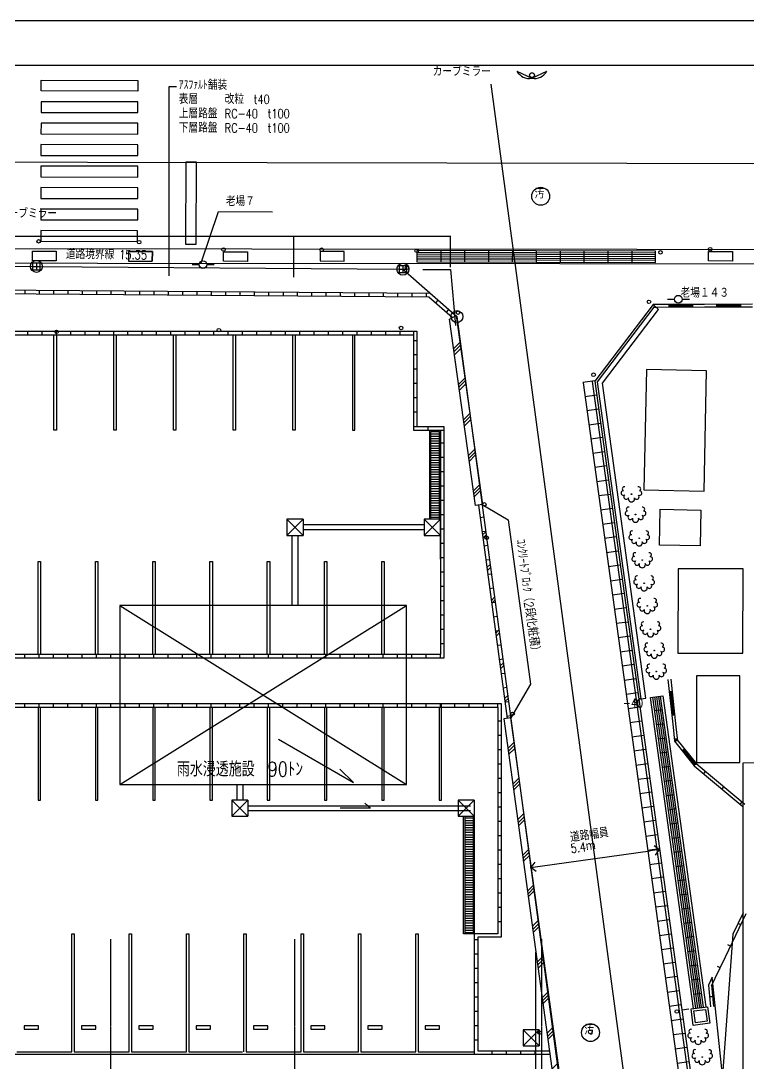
# Model space of a CAD drawing. Header units: millimetres. Extents: x 0 to 126150, y 0 to 89100.
# Drawn here: x 58103 to 88561, y 45425 to 89100 of the extents above; entities that cross this region are included whole.
import ezdxf
from ezdxf.enums import TextEntityAlignment as Align

# ---------------------------------------------------------------- set-up
doc = ezdxf.new("R2010")
doc.units = ezdxf.units.MM
doc.header["$LTSCALE"] = 0.2
doc.linetypes.add('CENTER', pattern=[50.8, 31.75, -6.35, 6.35, -6.35])
doc.layers.get('Defpoints').update_dxf_attribs({"color": 5})
doc.layers.add('A_建築', color=8, linetype='Continuous')
doc.layers.add('A_通芯', color=8, linetype='CENTER', plot=False)
doc.styles.get("Standard").update_dxf_attribs({"font": 'simplex.shx', "width": 0.8, "bigfont": 'extfont2.shx'})

msp = doc.modelspace()

# ---------------------------------------------------------------- linework, layer by layer
at = {"layer": 'A_建築', "lineweight": -3}
for points in [[(78876.98, 86988.48), (79501.72, 86691.5), (80128.09, 86984.99)], [(77785.61, 86440.02), (87681.39, 12611.86), (47398.24, 11269.88)], [(64315.4, 78409.18), (64315.4, 86354.27), (64615.4, 86354.27)], [(15724.61, 83268.3), (98529.17, 83112.04)], [(65652.36, 78953.58), (66376.75, 81106.71), (68644.14, 81100.37)], [(54565.12, 80083.77), (69515.12, 80083.77)], [(69540.12, 78361.87), (69540.12, 80093.77)], [(69565.12, 80083.77), (76076.73, 80083.77)], [(76101.73, 78778.68), (76101.73, 80093.77)], [(3223.7, 79605.27), (100033.22, 79524.81)], [(62609.59, 79434.63), (63609.59, 79431.82), (63608.47, 79031.83)], [(84684.93, 79051.57), (74684.98, 79079.51)], [(84685.16, 79131.57), (74685.2, 79159.5)], [(84685.39, 79211.58), (74685.42, 79239.5)], [(84685.6, 79291.58), (74685.65, 79319.5)], [(84685.83, 79371.58), (74685.87, 79399.5)], [(75686.09, 79476.7), (75684.75, 78996.71)], [(76686.09, 79473.91), (76684.75, 78993.91)], [(77686.08, 79471.12), (77684.74, 78991.12)], [(78686.07, 79468.33), (78684.73, 78988.33)], [(79686.08, 79465.54), (79684.73, 78985.54)], [(80686.07, 79462.74), (80684.72, 78982.74)], [(81686.07, 79459.96), (81684.73, 78979.96)], [(82686.06, 79457.16), (82684.72, 78977.16)], [(83686.06, 79454.37), (83684.72, 78974.37)], [(3223.7, 78986.92), (100032.71, 78924.81)], [(36906.74, 78948.68), (40597.97, 78945.47), (58754.51, 78809.2), (74105.64, 78693.7)], [(58597.79, 78660.35), (58598.92, 78810.35)], [(58604.51, 78809.63), (58904.51, 78808.79)], [(58754.93, 78959.21), (58754.09, 78659.21)], [(65278.98, 78888.25), (65567.58, 78887.43)], [(65892.58, 78886.53), (66202.65, 78885.66)], [(73944.48, 78694.14), (74194.47, 78693.45)], [(73955.65, 78694.11), (74255.64, 78693.27)], [(74106.06, 78843.69), (74105.23, 78543.7)], [(74105.65, 78693.69), (76366.2, 76705.96)], [(74938.93, 78687.44), (76101.77, 78678.69), (76308.47, 76336.58)], [(46896.49, 77748.17), (58745.88, 77659.24)], [(46897.62, 77898.16), (58747.01, 77809.23)], [(58288.67, 77662.65), (58289.79, 77812.64)], [(58746.99, 77809.22), (75252.74, 77685.05)], [(58888.65, 77658.15), (58889.78, 77808.14)], [(59488.63, 77653.66), (59489.76, 77803.65)], [(60088.62, 77649.16), (60089.75, 77799.15)], [(60688.6, 77644.65), (60689.72, 77794.65)], [(61288.58, 77640.16), (61289.71, 77790.16)], [(61888.57, 77635.65), (61889.7, 77785.65)], [(62488.55, 77631.15), (62489.68, 77781.15)], [(63088.54, 77626.65), (63089.66, 77776.65)], [(63688.52, 77622.14), (63689.64, 77772.14)], [(64288.5, 77617.66), (64289.63, 77767.65)], [(64888.48, 77613.16), (64889.61, 77763.15)], [(65488.47, 77608.66), (65489.59, 77758.65)], [(66088.45, 77604.16), (66089.57, 77754.16)], [(66688.43, 77599.66), (66689.56, 77749.65)], [(67288.41, 77595.15), (67289.54, 77745.15)], [(58745.86, 77659.23), (75195.68, 77535.48), (76181, 76669.08)], [(67888.4, 77590.45), (67889.52, 77740.45)], [(68488.38, 77585.96), (68489.51, 77735.94)], [(69089.49, 77731.46), (69088.37, 77581.47)], [(69688.34, 77576.96), (69689.47, 77726.96)], [(70288.33, 77572.46), (70289.46, 77722.46)], [(70888.32, 77567.97), (70889.44, 77717.96)], [(71488.3, 77563.46), (71489.42, 77713.46)], [(72088.28, 77558.96), (72089.4, 77708.96)], [(72688.26, 77554.35), (72689.39, 77704.34)], [(73288.24, 77549.85), (73289.37, 77699.84)], [(73888.23, 77545.36), (73889.35, 77695.35)], [(74488.21, 77540.85), (74489.33, 77690.85)], [(75088.2, 77536.35), (75089.32, 77686.35)], [(75481.03, 77284.56), (75580.08, 77397.21)], [(85187.68, 77436.38), (85476.28, 77435.58)], [(85801.27, 77434.68), (86111.35, 77433.82)], [(75931.61, 76888.37), (76030.66, 77001.01)], [(88736.96, 77228.11), (86736.98, 77220.79), (84737, 77213.47), (84582.33, 77212.94), (82142.25, 74001.83), (87062.8, 38366.75), (88905.49, 25021.78), (89649.51, 19633.6), (90059.98, 19690.28), (90225.17, 18493.89), (89814.72, 18437.21), (89961.81, 17371.8), (92221.53, 15473.98), (98344.39, 15847.44)], [(84081.16, 60691.04), (82246.98, 73974.38), (84661.94, 77152.41)], [(83988.25, 60678.2), (84279.29, 60718.39), (82456.45, 73919.51), (84803.51, 77008.16), (84582.33, 77212.94)], [(88737.44, 77103.12), (86737.43, 77095.81), (84737.45, 77088.49), (84582.78, 77087.93)], [(85236.98, 77215.3), (85237.44, 77090.33)], [(86237.04, 77206.46), (85237.03, 77202.8)], [(85237.09, 77190.3), (86237.09, 77193.96)], [(86237.12, 77181.45), (85237.13, 77177.8)], [(85237.17, 77165.3), (86237.17, 77168.96)], [(86237.19, 77156.45), (85237.21, 77152.83)], [(85237.28, 77140.32), (86237.26, 77143.96)], [(86237.3, 77131.48), (85237.32, 77127.83)], [(85237.36, 77115.33), (86237.34, 77118.98)], [(86237.38, 77106.48), (85237.4, 77102.82)], [(86236.98, 77218.95), (86237.45, 77093.98)], [(87236.99, 77222.62), (87237.45, 77097.64)], [(88237.03, 77213.78), (87237.03, 77210.12)], [(87237.07, 77197.62), (88237.06, 77201.27)], [(88237.11, 77188.78), (87237.11, 77185.12)], [(87237.15, 77172.62), (88237.16, 77176.27)], [(88237.2, 77163.78), (87237.22, 77160.11)], [(87237.25, 77147.61), (88237.24, 77151.27)], [(88237.28, 77138.78), (87237.3, 77135.11)], [(87237.33, 77122.64), (88237.35, 77126.27)], [(88237.39, 77113.77), (87237.4, 77110.14)], [(88236.98, 77226.27), (88237.43, 77101.3)], [(76366.2, 76705.96), (84341.12, 17208.47)], [(46840.13, 72098.58), (46840.13, 76098.49), (74690.15, 76098.49), (74690.15, 72098.49)], [(58390.15, 75948.56), (58390.15, 76098.57)], [(58990.15, 75948.56), (58990.15, 76098.57)], [(59590.16, 75948.57), (59590.16, 76098.57)], [(60190.15, 75948.57), (60190.15, 76098.57)], [(60790.15, 75948.57), (60790.15, 76098.57)], [(61390.15, 75948.58), (61390.15, 76098.58)], [(61990.15, 75948.58), (61990.15, 76098.58)], [(62590.15, 75948.58), (62590.15, 76098.58)], [(63190.15, 75948.58), (63190.15, 76098.58)], [(63790.15, 75948.58), (63790.15, 76098.58)], [(64390.15, 75948.6), (64390.15, 76098.6)], [(64990.15, 75948.6), (64990.15, 76098.6)], [(65590.15, 75948.6), (65590.15, 76098.6)], [(66190.15, 75948.61), (66190.15, 76098.61)], [(66790.15, 75948.61), (66790.15, 76098.61)], [(67390.15, 75948.55), (67390.15, 76098.55)], [(67990.15, 75948.55), (67990.15, 76098.55)], [(68590.15, 75948.56), (68590.15, 76098.57)], [(69190.16, 75948.56), (69190.16, 76098.57)], [(69790.15, 75948.56), (69790.15, 76098.57)], [(70390.15, 75948.57), (70390.15, 76098.57)], [(70990.15, 75948.57), (70990.15, 76098.57)], [(71590.15, 75948.57), (71590.15, 76098.57)], [(72190.15, 75948.58), (72190.15, 76098.58)], [(72790.15, 75948.58), (72790.15, 76098.58)], [(73390.16, 75948.58), (73390.16, 76098.58)], [(73990.15, 75948.58), (73990.15, 76098.58)], [(74540.15, 76098.49), (74540.15, 71948.49), (75823.55, 71948.49)], [(46990.15, 75948.49), (74540.15, 75948.49)], [(59590.16, 75948.49), (59590.16, 71948.49), (59490.15, 71948.49), (59490.15, 75948.49)], [(62090.15, 75948.49), (62090.15, 71948.49), (61990.15, 71948.49), (61990.15, 75948.49)], [(64590.15, 75948.49), (64590.15, 71948.49), (64490.15, 71948.49), (64490.15, 75948.49)], [(67090.15, 75948.49), (67090.15, 71948.49), (66990.15, 71948.49), (66990.15, 75948.49)], [(69590.15, 75948.49), (69590.15, 71948.49), (69490.15, 71948.49), (69490.15, 75948.49)], [(71990.15, 75948.49), (71990.15, 71948.49), (72090.15, 71948.49), (72090.15, 75948.49)], [(74690.13, 75698.49), (74540.13, 75698.49)], [(76224.82, 75357.47), (76490.62, 75623.18)], [(76242.12, 75233.37), (76507.93, 75499.17)], [(76259.52, 75109.27), (76525.22, 75375.07)], [(74690.14, 75098.49), (74540.14, 75098.49)], [(74690.14, 74498.49), (74540.14, 74498.49)], [(74690.14, 73898.49), (74540.14, 73898.49)], [(76433.02, 73868.57), (76698.72, 74134.27)], [(76450.32, 73744.47), (76716.12, 74010.27)], [(76467.72, 73620.37), (76733.42, 73886.17)], [(81643.29, 73959.98), (82138.57, 74028.37)], [(81646.93, 73933.44), (86239.23, 40675.79), (86734.52, 40744.17)], [(86635.46, 40730.5), (82043.19, 73988.16)], [(81725.35, 73365.62), (82220.64, 73434.01)], [(74690.15, 73298.5), (74540.15, 73298.5)], [(74690.15, 72698.49), (74540.15, 72698.49)], [(76641.12, 72379.68), (76906.92, 72645.37)], [(76658.52, 72255.57), (76924.22, 72521.37)], [(81807.42, 72771.27), (82302.74, 72839.65)], [(74540.15, 72098.49), (75823.55, 72098.49), (75823.55, 62398.49), (44473.54, 62398.49)], [(75140.15, 72098.49), (75140.15, 71948.49)], [(76675.82, 72131.47), (76941.63, 72397.27)], [(81889.48, 72176.9), (82384.8, 72245.3)], [(75673.54, 71948.49), (75673.54, 62548.49), (44473.54, 62548.49), (44473.54, 60348.49), (78073.53, 60348.49), (78073.53, 50848.49), (76640.16, 50848.49), (76640.16, 55773.49)], [(75223.53, 71948.49), (75223.53, 68214.78)], [(75273.53, 68214.78), (75273.53, 71898.49), (75623.54, 71898.49), (75623.54, 68164.77)], [(75273.53, 71798.49), (75623.54, 71798.49)], [(75273.53, 71698.49), (75623.54, 71698.49)], [(75673.53, 66548.49), (75673.53, 71948.49)], [(81971.57, 71582.55), (82466.87, 71650.94)], [(75273.53, 71598.49), (75623.54, 71598.49)], [(75273.53, 71498.49), (75623.54, 71498.49)], [(75273.53, 71398.49), (75623.54, 71398.49)], [(75273.53, 71298.49), (75623.54, 71298.49)], [(75273.53, 71198.49), (75623.54, 71198.49)], [(75823.47, 71398.68), (75673.46, 71398.68)], [(75273.53, 71098.5), (75623.54, 71098.5)], [(75273.53, 70998.49), (75623.54, 70998.49)], [(75273.53, 70898.49), (75623.54, 70898.49)], [(75273.53, 70798.49), (75623.54, 70798.49)], [(75823.48, 70798.68), (75673.48, 70798.68)], [(76849.32, 70890.77), (77115.02, 71156.47)], [(76866.62, 70766.67), (77132.43, 71032.47)], [(76884.02, 70642.57), (77149.72, 70908.37)], [(82053.63, 70988.19), (82548.93, 71056.59)], [(75273.53, 70698.49), (75623.54, 70698.49)], [(75273.53, 70598.49), (75623.54, 70598.49)], [(75273.53, 70498.49), (75623.54, 70498.49)], [(75273.53, 70398.49), (75623.54, 70398.49)], [(82135.69, 70393.81), (82630.99, 70462.2)], [(75273.53, 70298.49), (75623.54, 70298.49)], [(75273.53, 70198.5), (75623.54, 70198.5)], [(75273.53, 70098.49), (75623.54, 70098.49)], [(75273.53, 69998.5), (75623.54, 69998.5)], [(75273.53, 69898.49), (75623.54, 69898.49)], [(75823.48, 70198.68), (75673.48, 70198.68)], [(75273.53, 69798.49), (75623.54, 69798.49)], [(75273.53, 69698.49), (75623.54, 69698.49)], [(75273.53, 69598.49), (75623.54, 69598.49)], [(75273.53, 69498.49), (75623.54, 69498.49)], [(75823.48, 69598.68), (75673.48, 69598.68)], [(77057.43, 69401.87), (77323.22, 69667.67)], [(77074.82, 69277.77), (77340.52, 69543.58)], [(82217.76, 69799.46), (82713.06, 69867.85)], [(75273.53, 69398.49), (75623.54, 69398.49)], [(75273.53, 69298.49), (75623.54, 69298.49)], [(75273.53, 69198.49), (75623.54, 69198.49)], [(75273.53, 69098.5), (75623.54, 69098.5)], [(77092.12, 69153.77), (77357.93, 69419.47)], [(82299.83, 69205.09), (82795.15, 69273.5)], [(75273.53, 68998.49), (75623.54, 68998.49)], [(75273.53, 68898.49), (75623.54, 68898.49)], [(75273.53, 68798.49), (75623.54, 68798.49)], [(75273.53, 68698.49), (75623.54, 68698.49)], [(75273.53, 68598.49), (75623.54, 68598.49)], [(75823.49, 68998.68), (75673.49, 68998.68)], [(77273.63, 68806.91), (78471.59, 59869.43)], [(77422.19, 68827.68), (78515.76, 68196.32), (79439.61, 61303.8), (78623.53, 59890.3), (78326.31, 59849.48), (82643.41, 28410.38), (82941.51, 28444.93), (78623.53, 59890.3)], [(82381.92, 68610.74), (82877.21, 68679.13)], [(69244.88, 67539.78), (69919.88, 68214.78), (69919.88, 67539.78)], [(69919.88, 68214.78), (69244.88, 68214.78)], [(74998.55, 67539.78), (75673.54, 68214.78), (74998.55, 68214.78)], [(75273.53, 68498.49), (75623.54, 68498.49)], [(75273.53, 68398.49), (75623.54, 68398.49)], [(75273.53, 68298.49), (75623.54, 68298.49)], [(75823.49, 68398.68), (75673.49, 68398.68)], [(77493.11, 68298.54), (77344.44, 68278.62)], [(74998.55, 67977.28), (69919.88, 67977.28)], [(74998.55, 67777.28), (69919.88, 67777.28)], [(75823.49, 67798.68), (75673.49, 67798.68)], [(77572.83, 67703.87), (77424.16, 67683.94)], [(82463.98, 68016.38), (82959.28, 68084.78)], [(69457.38, 67539.78), (69457.38, 64604.33)], [(69707.39, 67539.78), (69707.39, 64604.33)], [(77440.83, 67559.87), (77574.22, 67693.28)], [(77457.52, 67435.18), (77590.92, 67568.57)], [(82546.05, 67422.03), (83041.34, 67490.42)], [(75823.5, 67198.68), (75673.5, 67198.68)], [(77652.54, 67109.19), (77503.87, 67089.26)], [(82628.12, 66827.64), (83123.41, 66896.04)], [(58823.55, 62548.49), (58823.55, 66448.49), (58923.55, 66448.49), (58923.55, 62548.49)], [(61223.55, 62548.49), (61223.55, 66448.49), (61323.54, 66448.49), (61323.54, 62548.49)], [(63623.54, 62548.49), (63623.54, 66448.49), (63723.54, 66448.49), (63723.54, 62548.49)], [(66023.54, 62548.49), (66023.54, 66448.49), (66123.55, 66448.49), (66123.55, 62548.49)], [(68423.55, 62548.49), (68423.55, 66448.49), (68523.55, 66448.49), (68523.55, 62548.49)], [(70823.55, 62548.49), (70823.55, 66448.49), (70923.54, 66448.49), (70923.54, 62548.49)], [(73223.54, 62548.49), (73223.54, 66448.49), (73323.54, 66448.49), (73323.54, 62548.49)], [(75823.5, 66598.68), (75673.5, 66598.68)], [(77732.26, 66514.51), (77583.58, 66494.58)], [(75823.5, 65998.68), (75673.5, 65998.68)], [(77624.63, 66188.07), (77758.12, 66321.57)], [(77641.33, 66063.37), (77774.82, 66196.87)], [(82710.18, 66233.29), (83205.5, 66301.68)], [(77811.98, 65919.83), (77663.31, 65899.9)], [(82792.28, 65638.93), (83287.56, 65707.32)], [(75823.52, 65398.68), (75673.51, 65398.68)], [(77891.69, 65325.14), (77743.02, 65305.22)], [(82874.34, 65044.58), (83369.63, 65112.96)], [(75823.52, 64798.68), (75673.51, 64798.68)], [(77808.53, 64816.27), (77942.03, 64949.78)], [(77971.4, 64730.46), (77822.74, 64710.54)], [(77825.22, 64691.57), (77958.72, 64825.07)], [(62255.3, 57104.33), (74255.3, 64604.33)], [(62255.3, 64604.33), (74255.3, 57104.33)], [(82956.41, 64450.22), (83451.7, 64518.61)], [(75823.52, 64198.68), (75673.51, 64198.68)], [(78051.08, 64135.78), (77902.41, 64115.85)], [(83038.47, 63855.87), (83533.76, 63924.26)], [(75823.53, 63598.68), (75673.53, 63598.68)], [(78130.8, 63541.1), (77982.13, 63521.17)], [(77992.43, 63444.57), (78125.83, 63577.97)], [(78009.12, 63319.87), (78142.52, 63453.27)], [(83120.54, 63261.48), (83615.86, 63329.88)], [(75823.53, 62998.68), (75673.53, 62998.68)], [(78210.51, 62946.41), (78061.84, 62926.49)], [(58273.53, 62398.57), (58273.53, 62548.57)], [(58873.53, 62398.58), (58873.53, 62548.58)], [(59473.53, 62398.58), (59473.53, 62548.58)], [(60073.53, 62398.58), (60073.53, 62548.58)], [(60673.53, 62398.58), (60673.53, 62548.58)], [(61273.54, 62398.58), (61273.54, 62548.58)], [(61873.53, 62398.59), (61873.53, 62548.6)], [(62473.53, 62398.59), (62473.53, 62548.6)], [(63073.53, 62398.59), (63073.53, 62548.6)], [(63673.53, 62398.61), (63673.53, 62548.61)], [(64273.53, 62398.61), (64273.53, 62548.61)], [(64873.53, 62398.61), (64873.53, 62548.61)], [(65473.53, 62398.62), (65473.53, 62548.62)], [(66073.53, 62398.62), (66073.53, 62548.62)], [(66673.53, 62398.62), (66673.53, 62548.62)], [(67273.53, 62398.63), (67273.53, 62548.63)], [(67873.53, 62398.63), (67873.53, 62548.63)], [(68473.53, 62398.63), (68473.53, 62548.63)], [(69073.53, 62398.64), (69073.53, 62548.64)], [(69673.53, 62398.64), (69673.53, 62548.64)], [(70273.53, 62398.64), (70273.53, 62548.64)], [(70873.54, 62398.66), (70873.54, 62548.66)], [(71473.53, 62398.66), (71473.53, 62548.66)], [(72073.53, 62398.66), (72073.53, 62548.66)], [(72673.53, 62398.67), (72673.53, 62548.67)], [(73273.53, 62398.67), (73273.53, 62548.67)], [(73873.53, 62398.67), (73873.53, 62548.67)], [(74473.53, 62398.68), (74473.53, 62548.68)], [(75073.54, 62398.68), (75073.54, 62548.68)], [(75673.53, 62398.68), (75673.53, 62548.68)], [(83202.63, 62667.12), (83697.93, 62735.52)], [(78290.22, 62351.73), (78141.55, 62331.8)], [(78176.22, 62072.77), (78309.72, 62206.27)], [(78192.92, 61948.07), (78326.42, 62081.57)], [(83284.69, 62072.77), (83779.99, 62141.16)], [(78369.94, 61757.06), (78221.27, 61737.13)], [(78449.65, 61162.37), (78300.98, 61142.44)], [(83366.76, 61478.41), (83862.06, 61546.81)], [(85193.39, 61496.04), (85414.21, 59508.26), (85480.64, 58910.35), (86306.68, 57882.81), (87072.79, 57240.07), (87838.87, 56597.36), (88341.47, 56175.67)], [(85317.63, 61509.84), (85538.46, 59522.07), (85604.89, 58924.15)], [(78360.12, 60700.97), (78493.62, 60834.47)], [(78376.82, 60576.27), (78510.33, 60709.77)], [(83448.83, 60884.05), (83944.12, 60952.44)], [(86277.28, 47710.96), (84477.42, 60745.76), (84992.52, 60816.87), (86792.4, 47782.09)], [(86376.33, 47724.63), (84576.48, 60759.43)], [(86455.6, 47735.58), (84655.71, 60770.36)], [(86534.82, 47746.54), (84734.96, 60781.31)], [(86614.08, 47757.46), (84814.23, 60792.26)], [(86693.34, 47768.42), (84893.45, 60803.2)], [(85248.6, 60999.08), (85372.84, 61012.88)], [(85261.01, 61000.47), (85371.43, 60006.58)], [(85383.86, 60007.95), (85273.44, 61001.84)], [(85285.87, 61003.23), (85396.29, 60009.34)], [(85408.69, 60010.73), (85298.29, 61004.62)], [(85310.72, 61005.98), (85421.12, 60012.09)], [(85433.54, 60013.49), (85323.12, 61007.37)], [(85335.56, 61008.74), (85445.98, 60014.85)], [(85458.41, 60016.24), (85347.99, 61010.13)], [(85360.41, 61011.51), (85470.81, 60017.63)], [(44473.54, 60498.49), (78223.53, 60498.49), (78223.53, 50698.49), (77240.16, 50698.49), (77240.16, 45944.82), (80235.65, 45944.82)], [(58273.53, 60348.57), (58273.53, 60498.57)], [(58823.55, 60348.49), (58823.55, 56448.49), (58923.55, 56448.49), (58923.55, 60348.49)], [(58873.53, 60348.58), (58873.53, 60498.58)], [(59473.53, 60348.58), (59473.53, 60498.58)], [(60073.53, 60348.58), (60073.53, 60498.58)], [(60673.53, 60348.58), (60673.53, 60498.58)], [(61223.55, 60348.49), (61223.55, 56448.49), (61323.54, 56448.49), (61323.54, 60348.49)], [(61273.54, 60348.58), (61273.54, 60498.58)], [(61873.53, 60348.6), (61873.53, 60498.59)], [(62473.53, 60348.6), (62473.53, 60498.59)], [(63073.53, 60348.6), (63073.53, 60498.59)], [(63623.54, 60348.49), (63623.54, 56448.49), (63723.54, 56448.49), (63723.54, 60348.49)], [(63673.53, 60348.61), (63673.53, 60498.61)], [(64273.53, 60348.61), (64273.53, 60498.61)], [(64873.53, 60348.61), (64873.53, 60498.61)], [(65473.53, 60348.62), (65473.53, 60498.62)], [(66023.54, 60348.49), (66023.54, 56448.49), (66123.55, 56448.49), (66123.55, 60348.49)], [(66073.53, 60348.62), (66073.53, 60498.62)], [(66673.53, 60348.62), (66673.53, 60498.62)], [(67273.53, 60348.63), (67273.53, 60498.63)], [(67873.53, 60348.63), (67873.53, 60498.63)], [(68423.55, 60348.49), (68423.55, 56448.49), (68523.55, 56448.49), (68523.55, 60348.49)], [(68473.53, 60348.63), (68473.53, 60498.63)], [(69073.53, 60348.65), (69073.53, 60498.64)], [(69673.53, 60348.65), (69673.53, 60498.64)], [(70273.53, 60348.65), (70273.53, 60498.64)], [(70823.55, 60348.49), (70823.55, 56448.49), (70923.54, 56448.49), (70923.54, 60348.49)], [(70873.54, 60348.66), (70873.54, 60498.65)], [(71473.53, 60348.66), (71473.53, 60498.65)], [(72073.53, 60348.66), (72073.53, 60498.65)], [(72673.53, 60348.67), (72673.53, 60498.67)], [(73223.54, 60348.49), (73223.54, 56448.49), (73323.54, 56448.49), (73323.54, 60348.49)], [(73273.53, 60348.67), (73273.53, 60498.67)], [(73873.53, 60348.67), (73873.53, 60498.67)], [(74473.53, 60348.68), (74473.53, 60498.68)], [(75073.54, 60348.68), (75073.54, 60498.68)], [(75623.55, 60348.49), (75623.55, 56448.49), (75723.55, 56448.49), (75723.55, 60498.49)], [(75673.53, 60348.68), (75673.53, 60498.68)], [(76273.53, 60348.68), (76273.53, 60498.68)], [(76873.53, 60348.68), (76873.53, 60498.68)], [(77473.53, 60348.68), (77473.53, 60498.68)], [(78073.53, 60348.68), (78073.53, 60498.68)], [(78529.38, 60567.69), (78380.7, 60547.76)], [(83530.88, 60289.7), (84026.21, 60358.09)], [(78609.05, 59973), (78460.38, 59953.07)], [(84652.86, 60206.22), (84969.86, 60249.98)], [(85359, 60005.19), (85483.24, 60019)], [(78223.53, 59748.49), (78073.53, 59748.49)], [(83612.95, 59695.32), (84108.27, 59763.71)], [(84734.92, 59611.86), (85051.92, 59655.62)], [(68893.53, 58996.18), (72034.55, 57182.72), (71467.18, 57750.09)], [(78223.53, 59148.49), (78073.53, 59148.49)], [(83695.04, 59100.96), (84190.33, 59169.35)], [(84816.99, 59017.48), (85133.98, 59061.26)], [(85469.43, 59011.31), (85593.67, 59025.11)], [(85481.86, 59012.69), (85493.08, 58911.72)], [(85505.51, 58913.1), (85494.29, 59014.09)], [(85506.69, 59015.45), (85517.9, 58914.5)], [(85530.34, 58915.86), (85519.12, 59016.85)], [(85531.55, 59018.2), (85542.77, 58917.25)], [(85555.19, 58918.61), (85543.97, 59019.6)], [(85556.41, 59020.99), (85567.6, 58920.01)], [(85580.02, 58921.4), (85568.81, 59022.36)], [(85578.06, 58988.65), (86404.1, 57961.12)], [(85581.23, 59023.74), (85592.45, 58922.77)], [(78223.54, 58548.49), (78073.54, 58548.49)], [(78497.02, 58605.97), (78763.33, 58872.27)], [(78514.12, 58481.67), (78780.42, 58747.97)], [(78531.22, 58357.37), (78797.42, 58623.57)], [(83777.11, 58506.6), (84272.4, 58575)], [(85793.91, 58520.65), (85891.36, 58598.97)], [(85803.65, 58528.5), (86316.43, 57890.64)], [(86326.17, 57898.48), (85813.4, 58536.32)], [(85823.15, 58544.14), (86335.91, 57906.31)], [(86345.64, 57914.13), (85832.89, 58551.99)], [(85842.64, 58559.82), (86355.38, 57921.98)], [(86365.13, 57929.8), (85852.36, 58567.64)], [(85862.12, 58575.48), (86374.89, 57937.62)], [(86384.63, 57945.47), (85871.86, 58583.31)], [(85881.61, 58591.13), (86394.35, 57953.29)], [(84899.08, 58423.12), (85216.05, 58466.91)], [(78223.54, 57948.49), (78073.54, 57948.49)], [(83859.17, 57912.25), (84354.47, 57980.64)], [(84981.15, 57828.77), (85298.15, 57872.53)], [(86387.02, 57978.56), (87153.11, 57335.85), (87919.21, 56693.11), (88421.82, 56271.45)], [(86770.08, 57657.22), (86689.74, 57561.44)], [(100041.55, 58005.95), (88336.81, 57999.62), (88345.46, 41948.31), (100041.55, 41954.57)], [(78223.56, 57348.49), (78073.55, 57348.49)], [(78701.93, 57113.87), (78968.22, 57380.07)], [(78719.02, 56989.47), (78985.33, 57255.77)], [(83941.24, 57317.89), (84436.56, 57386.28)], [(85063.21, 57234.41), (85380.21, 57278.17)], [(67148.55, 57104.33), (67148.55, 56448.49)], [(67398.55, 57104.33), (67398.55, 56448.49)], [(78736.12, 56865.17), (79002.32, 57131.47)], [(84023.31, 56723.53), (84518.62, 56791.93)], [(87536.17, 57014.48), (87455.81, 56918.72)], [(66936.04, 55773.49), (67611.05, 56448.49), (67611.05, 55773.49)], [(67611.05, 56448.49), (66936.04, 56448.49)], [(76415.16, 55773.49), (77090.16, 56448.49), (76415.16, 56448.49)], [(77090.16, 56448.49), (77090.16, 45794.82)], [(78223.56, 56748.49), (78073.55, 56748.49)], [(85145.28, 56640.05), (85462.28, 56683.82)], [(88302.27, 56371.73), (88221.92, 56275.98)], [(67611.05, 56210.99), (76936.05, 56210.99)], [(67611.05, 56010.99), (76936.05, 56010.99)], [(72503.44, 56320.21), (72750.41, 56110.99), (71477.41, 56110.99)], [(78223.56, 56148.49), (78073.55, 56148.49)], [(84105.4, 56129.15), (84600.69, 56197.54)], [(85227.34, 56045.7), (85544.34, 56089.46)], [(76690.16, 55773.49), (76690.16, 50848.49)], [(76690.16, 55698.49), (77040.16, 55698.49)], [(76690.16, 55598.49), (77040.16, 55598.49)], [(76690.16, 55498.49), (77040.16, 55498.49)], [(77040.16, 55773.49), (77040.16, 50848.49)], [(78223.56, 55548.49), (78073.55, 55548.49)], [(78906.82, 55621.67), (79173.13, 55887.97)], [(78923.93, 55497.37), (79190.22, 55763.57)], [(78941.02, 55372.97), (79207.23, 55639.27)], [(84187.46, 55534.79), (84682.75, 55603.19)], [(85309.43, 55451.34), (85626.41, 55495.1)], [(76690.16, 55398.49), (77040.16, 55398.49)], [(76690.16, 55298.49), (77040.16, 55298.49)], [(76690.16, 55198.49), (77040.16, 55198.49)], [(76690.16, 55098.49), (77040.16, 55098.49)], [(76690.16, 54998.49), (77040.16, 54998.49)], [(76690.16, 54898.49), (77040.16, 54898.49)], [(76690.16, 54798.49), (77040.16, 54798.49)], [(76690.16, 54698.49), (77040.16, 54698.49)], [(76690.16, 54598.49), (77040.16, 54598.49)], [(78223.56, 54948.49), (78073.55, 54948.49)], [(84269.53, 54940.44), (84764.82, 55008.83)], [(85391.5, 54856.96), (85708.48, 54900.75)], [(76690.16, 54498.49), (77040.16, 54498.49)], [(76690.16, 54398.49), (77040.16, 54398.49)], [(76690.16, 54298.49), (77040.16, 54298.49)], [(76690.16, 54198.49), (77040.16, 54198.49)], [(78223.56, 54348.49), (78073.55, 54348.49)], [(79111.72, 54129.57), (79378.02, 54395.77)], [(79128.82, 54005.17), (79395.12, 54271.47)], [(79855.97, 53681.86), (84456.98, 54317.86)], [(84351.6, 54346.09), (84846.92, 54414.48)], [(84682.22, 54146.39), (84852.97, 54371.86), (84456.73, 54317.15)], [(84627.5, 54542.62), (84852.97, 54371.86), (84847.97, 54407.86)], [(85473.56, 54262.6), (85790.56, 54306.36)], [(76690.16, 54098.49), (77040.16, 54098.49)], [(76690.16, 53998.49), (77040.16, 53998.49)], [(76690.16, 53898.49), (77040.16, 53898.49)], [(76690.16, 53798.49), (77040.16, 53798.49)], [(78223.56, 53748.49), (78073.55, 53748.49)], [(79145.92, 53880.87), (79412.12, 54147.07)], [(79630.73, 53853.34), (79459.97, 53627.86), (79856.21, 53682.57)], [(84433.66, 53751.73), (84928.98, 53820.12)], [(76690.16, 53698.49), (77040.16, 53698.49)], [(76690.16, 53598.49), (77040.16, 53598.49)], [(76690.16, 53498.49), (77040.16, 53498.49)], [(76690.16, 53398.49), (77040.16, 53398.49)], [(76690.16, 53298.49), (77040.16, 53298.49)], [(79685.45, 53457.1), (79459.97, 53627.86), (79454.97, 53662.86)], [(85555.63, 53668.24), (85872.63, 53712.01)], [(76690.16, 53198.49), (77040.16, 53198.49)], [(76690.16, 53098.49), (77040.16, 53098.49)], [(76690.16, 52998.49), (77040.16, 52998.49)], [(76690.16, 52898.49), (77040.16, 52898.49)], [(78223.56, 53148.49), (78073.55, 53148.49)], [(79316.63, 52637.37), (79582.93, 52903.67)], [(84515.75, 53157.37), (85011.05, 53225.76)], [(85637.7, 53073.89), (85954.7, 53117.65)], [(76690.16, 52798.49), (77040.16, 52798.49)], [(76690.16, 52698.49), (77040.16, 52698.49)], [(76690.16, 52598.49), (77040.16, 52598.49)], [(76690.16, 52498.49), (77040.16, 52498.49)], [(78223.56, 52548.49), (78073.55, 52548.49)], [(79333.73, 52513.07), (79600.02, 52779.27)], [(79350.82, 52388.67), (79617.03, 52654.97)], [(84597.82, 52563.02), (85093.11, 52631.41)], [(85719.79, 52479.53), (86036.76, 52523.3)], [(76690.16, 52398.49), (77040.16, 52398.49)], [(76690.16, 52298.49), (77040.16, 52298.49)], [(76690.16, 52198.49), (77040.16, 52198.49)], [(76690.16, 52098.49), (77040.16, 52098.49)], [(76690.16, 51998.49), (77040.16, 51998.49)], [(84679.88, 51968.63), (85175.18, 52037.02)], [(76690.16, 51898.49), (77040.16, 51898.49)], [(76690.16, 51798.49), (77040.16, 51798.49)], [(76690.16, 51698.49), (77040.16, 51698.49)], [(76690.16, 51598.49), (77040.16, 51598.49)], [(78223.56, 51948.49), (78073.55, 51948.49)], [(85801.86, 51885.17), (86118.83, 51928.94)], [(88353.8, 51729.33), (87922.35, 50827.2), (87490.91, 44925.05), (87059.47, 49022.9), (86904.91, 48699.75), (86989.65, 47782.89)], [(88466.58, 51675.41), (88035.13, 50773.26), (87603.69, 49871.11), (87172.24, 48968.99), (87017.69, 48645.84)], [(76690.16, 51498.49), (77040.16, 51498.49)], [(76690.16, 51398.49), (77040.16, 51398.49)], [(76690.16, 51298.49), (77040.16, 51298.49)], [(76690.16, 51198.49), (77040.16, 51198.49)], [(78223.56, 51348.49), (78073.55, 51348.49)], [(79521.52, 51145.27), (79787.82, 51411.47)], [(79538.63, 51020.87), (79804.92, 51287.17)], [(79555.72, 50896.57), (79821.92, 51162.77)], [(84761.95, 51374.28), (85257.25, 51442.67)], [(85883.93, 51290.79), (86200.92, 51334.58)], [(88250.84, 51224.34), (88138.06, 51278.25)], [(57940.16, 45894.82), (60240.16, 45894.82), (60240.16, 50848.49), (60340.16, 50848.49), (60340.16, 45894.82), (62640.16, 45894.82), (62640.16, 50848.49), (62740.16, 50848.49), (62740.16, 45894.82), (65040.16, 45894.82), (65040.16, 50848.49), (65140.16, 50848.49), (65140.16, 45894.82), (67390.16, 45894.82)], [(67440.16, 45894.82), (67440.16, 50848.49), (67540.16, 50848.49), (67540.16, 45894.82), (69840.16, 45894.82), (69840.16, 50848.49), (69940.16, 50848.49), (69940.16, 45894.82), (72240.16, 45894.82), (72240.16, 50848.49), (72340.16, 50848.49), (72340.16, 45894.82), (74640.16, 45894.82), (74640.16, 50848.49), (74740.16, 50848.49), (74740.16, 45894.82), (77090.16, 45894.82)], [(76690.16, 51098.49), (77040.16, 51098.49)], [(76690.16, 50998.49), (77040.16, 50998.49)], [(76690.16, 50898.49), (77040.16, 50898.49)], [(84844.02, 50779.92), (85339.33, 50848.31)], [(85965.99, 50696.43), (86282.98, 50740.2)], [(77240.12, 50594.82), (77090.12, 50594.82)], [(84926.11, 50185.57), (85421.4, 50253.95)], [(87819.4, 50322.19), (87706.62, 50376.13)], [(77240.12, 49994.81), (77090.12, 49994.81)], [(79726.43, 49653.07), (79992.72, 49919.37)], [(79743.52, 49528.67), (80009.83, 49794.97)], [(86048.05, 50102.08), (86365.05, 50145.85)], [(77240.12, 49394.82), (77090.12, 49394.82)], [(79760.63, 49404.37), (80026.82, 49670.67)], [(85008.17, 49591.21), (85503.47, 49659.6)], [(86130.11, 49507.72), (86447.12, 49551.49)], [(87387.95, 49420.06), (87275.17, 49473.98)], [(85090.23, 48996.85), (85585.52, 49065.25)], [(86212.2, 48913.36), (86529.17, 48957.13)], [(77240.14, 48794.82), (77090.13, 48794.82)], [(87029.39, 48711.26), (87114.14, 47794.39)], [(77240.14, 48194.82), (77090.13, 48194.82)], [(79931.32, 48160.87), (80197.62, 48427.17)], [(79948.43, 48036.57), (80214.72, 48302.87)], [(79965.52, 47912.17), (80231.73, 48178.47)], [(85172.3, 48402.47), (85667.59, 48470.86)], [(86294.27, 48319.01), (86611.27, 48362.78)], [(87075.41, 48213.38), (86950.92, 48201.88), (87075.4, 48213.38)], [(85254.36, 47808.11), (85749.68, 47876.51)], [(86079.15, 47683.61), (85801.99, 47645.34)], [(77240.14, 47594.82), (77090.13, 47594.82)], [(85336.45, 47213.76), (85831.75, 47282.15)], [(77240.15, 46994.82), (77090.15, 46994.82)], [(79138.83, 46152.86), (79813.84, 46827.86), (79813.84, 46152.86)], [(79813.84, 46827.86), (79138.83, 46827.86)], [(80136.22, 46668.77), (80402.52, 46934.97)], [(80153.32, 46544.37), (80419.62, 46810.67)], [(77240.15, 46394.82), (77090.15, 46394.82)], [(80170.43, 46420.07), (80436.62, 46686.27)], [(85418.52, 46619.4), (85913.81, 46687.79)], [(77840.16, 45794.82), (77840.16, 45944.82)], [(78440.16, 45794.82), (78440.16, 45944.82)], [(79040.15, 45794.82), (79040.15, 45944.82)], [(79640.16, 45794.82), (79640.16, 45944.82)], [(85500.59, 46025.04), (85995.88, 46093.44)], [(80256.25, 45794.82), (43490.16, 45794.82)], [(80341.13, 45176.57), (80607.42, 45442.87)], [(85582.65, 45430.69), (86077.94, 45499.07)]]:
    msp.add_lwpolyline(points, dxfattribs=at)
for points in [[(78876.98, 86988.46, 0.30725523), (79501.71, 86691.51)], [(79501.72, 86691.52, 0.30725523), (80128.1, 86984.98)], [(83401.78, 69570.56, 0.9999992), (83343.84, 69412.74)], [(84005.09, 69410.89, 1), (83948.03, 69569.04)], [(83343.82, 69412.75, 1.38742596), (83396.9, 69232.44)], [(83396.89, 69232.42, 1.38742713), (83547.54, 69120.03)], [(83547.59, 69120.06, 1.38742694), (83799.7, 69119.35)], [(83799.68, 69119.32, 1.38742733), (83950.96, 69230.87)], [(83950.96, 69230.89, 1.38742733), (84005.05, 69410.89)], [(83572.68, 68718.65, 0.9999992), (83514.74, 68560.83)], [(84175.99, 68558.98, 1), (84118.93, 68717.13)], [(83514.72, 68560.84, 1.38742596), (83567.81, 68380.53)], [(83567.79, 68380.51, 1.38742713), (83718.44, 68268.12)], [(83718.49, 68268.15, 1.38742694), (83970.6, 68267.44)], [(83970.59, 68267.41, 1.38742733), (84121.87, 68378.97)], [(84121.85, 68378.99, 1.38742733), (84175.94, 68558.99)], [(83727.82, 67721.67, 0.9999992), (83669.88, 67563.85)], [(84331.13, 67562, 1), (84274.07, 67720.15)], [(83669.86, 67563.85, 1.38742596), (83722.94, 67383.54)], [(83722.93, 67383.53, 1.38742713), (83873.58, 67271.13)], [(83873.63, 67271.17, 1.38742694), (84125.74, 67270.46)], [(84125.72, 67270.42, 1.38742733), (84277, 67381.97)], [(84276.99, 67381.99, 1.38742733), (84331.08, 67562)], [(83795.42, 66652.11, 1.38742596), (83848.5, 66471.81)], [(83853.38, 66809.94, 0.9999992), (83795.44, 66652.11)], [(83848.48, 66471.8, 1.38742713), (83999.13, 66359.4)], [(84251.28, 66358.7, 1.38742733), (84402.56, 66470.25)], [(84456.68, 66650.27, 1), (84399.62, 66808.42)], [(84402.55, 66470.26, 1.38742733), (84456.64, 66650.27)], [(83999.19, 66359.43, 1.38742694), (84251.3, 66358.73)], [(83875.57, 65680.54, 1.38742596), (83928.66, 65500.23)], [(83933.54, 65838.36, 0.9999992), (83875.6, 65680.54)], [(84536.84, 65678.69, 1), (84479.78, 65836.84)], [(84482.71, 65498.69, 1.38742733), (84536.8, 65678.69)], [(83928.65, 65500.22, 1.38742713), (84079.3, 65387.83)], [(84079.35, 65387.86, 1.38742694), (84331.46, 65387.15)], [(84331.44, 65387.12, 1.38742733), (84482.72, 65498.67)], [(84005.96, 64733.72, 1.38742596), (84059.05, 64553.41)], [(84063.92, 64891.54, 0.9999992), (84005.97, 64733.72)], [(84667.22, 64731.87, 1), (84610.16, 64890.02)], [(84613.09, 64551.87, 1.38742733), (84667.18, 64731.87)], [(84059.03, 64553.4, 1.38742713), (84209.69, 64441.01)], [(84209.73, 64441.04, 1.38742694), (84461.84, 64440.33)], [(84461.83, 64440.3, 1.38742733), (84613.11, 64551.86)], [(84199.13, 63909.69, 0.9999992), (84141.19, 63751.87)], [(84802.44, 63750.02, 1), (84745.38, 63908.17)], [(84141.16, 63751.87, 1.38742596), (84194.25, 63571.56)], [(84194.24, 63571.55, 1.38742713), (84344.89, 63459.15)], [(84344.94, 63459.18, 1.38742694), (84597.05, 63458.48)], [(84597.03, 63458.44, 1.38742733), (84748.31, 63569.99)], [(84748.29, 63570.02, 1.38742733), (84802.38, 63750.02)], [(84357.32, 63020.29, 0.9999992), (84299.38, 62862.47)], [(84960.63, 62860.62, 1), (84903.57, 63018.77)], [(84299.36, 62862.48, 1.38742596), (84352.44, 62682.17)], [(84352.43, 62682.14, 1.38742713), (84503.08, 62569.75)], [(84503.13, 62569.79, 1.38742694), (84755.24, 62569.08)], [(84755.23, 62569.05, 1.38742733), (84906.5, 62680.6)], [(84906.49, 62680.62, 1.38742733), (84960.58, 62860.63)], [(84442.96, 62138.8, 0.9999992), (84385.02, 61980.98)], [(85046.27, 61979.13, 1), (84989.21, 62137.27)], [(84385, 61980.98, 1.38742596), (84438.09, 61800.68)], [(84438.07, 61800.66, 1.38742713), (84588.72, 61688.27)], [(84588.77, 61688.29, 1.38742694), (84840.88, 61687.59)], [(84840.87, 61687.56, 1.38742733), (84992.15, 61799.11)], [(84992.12, 61799.13, 1.38742733), (85046.21, 61979.13)], [(86195.86, 46837.82, 0.9999992), (86137.92, 46680)], [(86799.17, 46678.15, 1), (86742.11, 46836.3)], [(86137.9, 46680, 1.38742596), (86190.99, 46499.69)], [(86190.97, 46499.68, 1.38742733), (86341.62, 46387.28)], [(86341.67, 46387.31, 1.38742694), (86593.78, 46386.61)], [(86593.77, 46386.58, 1.38742733), (86745.05, 46498.13)], [(86745.03, 46498.15, 1.38742733), (86799.12, 46678.16)], [(86366.76, 45985.94, 0.9999992), (86308.81, 45828.12)], [(86970.06, 45826.27, 1), (86913, 45984.42)], [(86308.8, 45828.12, 1.38742596), (86361.89, 45647.82)], [(86361.86, 45647.79, 1.38742733), (86512.52, 45535.4)], [(86512.57, 45535.44, 1.38742694), (86764.68, 45534.73)], [(86764.67, 45534.7, 1.38742733), (86915.95, 45646.25)], [(86915.93, 45646.27, 1.38742733), (86970.02, 45826.28)]]:
    msp.add_lwpolyline(points, format="xyb", dxfattribs=at)
for points in [[(63004.72, 86606.07), (63003.99, 86156.1), (58949.54, 86162.62), (58950.25, 86612.62)], [(58948.08, 85262.62), (63002.55, 85256.1), (63003.26, 85706.1), (58948.82, 85712.62)], [(58946.64, 84362.62), (63001.09, 84356.1), (63001.82, 84806.1), (58947.37, 84812.63)], [(58945.21, 83462.62), (62999.65, 83456.09), (63000.38, 83906.11), (58945.91, 83912.62)], [(58943.74, 82562.62), (62998.22, 82556.1), (62998.92, 83006.1), (58944.48, 83012.62)], [(65457.5, 83174.73), (65007.5, 83175.47), (65001.99, 79744.54), (65451.99, 79743.83)], [(58942.3, 81662.62), (62996.75, 81656.1), (62997.48, 82106.1), (58943.01, 82112.62)], [(62995.31, 80756.1), (62996.02, 81206.1), (58941.57, 81212.62), (58940.84, 80762.62)], [(62993.85, 79856.1), (62994.58, 80306.1), (58940.13, 80312.62), (58939.4, 79862.62)], [(59585.84, 79043.07), (58585.84, 79045.85), (58586.96, 79445.86), (59586.95, 79443.06)], [(63608.48, 79031.83), (63609.59, 79431.82), (62609.6, 79434.63), (62608.48, 79034.63)], [(67590.2, 79020.71), (66590.21, 79023.5), (66591.32, 79423.5), (67591.32, 79420.71)], [(67590.21, 79020.71), (66590.21, 79023.5), (66591.33, 79423.5), (67591.33, 79420.71)], [(71640.19, 79036.68), (71641.31, 79436.67), (70641.31, 79439.47), (70640.19, 79039.47)], [(84684.71, 78971.57), (84686.05, 79451.57), (74686.09, 79479.5), (74684.75, 78999.5)], [(87904.78, 79035.86), (86904.78, 79038.65), (86905.9, 79438.65), (87905.9, 79435.86)], [(58904.93, 78958.79), (58904.09, 78658.79), (58604.09, 78659.63), (58604.93, 78959.63)], [(74256.07, 78843.28), (74255.23, 78543.27), (73955.23, 78544.11), (73956.06, 78844.11)], [(77440.3, 68830.22), (77143.2, 68788.67), (76051.35, 76598.2), (76332.75, 76752.04)], [(86713.51, 69395.93), (86819.83, 74434.82), (84302.91, 74487.93), (84196.6, 69449.03)], [(86581.05, 68598.54), (86549.42, 67098.87), (84849.78, 67134.74), (84881.42, 68634.41)], [(69919.88, 67539.78), (69244.88, 68214.78), (69244.88, 67539.78)], [(75673.54, 67539.78), (74998.55, 68214.78), (74998.55, 67539.78)], [(88354.99, 66136.44), (85624.99, 66144.07), (85615.12, 62608.51), (88345.12, 62600.89)], [(62255.3, 57104.33), (74255.3, 57104.33), (74255.3, 64604.33), (62255.3, 64604.33)], [(88213.76, 61659.25), (86393.77, 61658.29), (86395.74, 58018.29), (88215.74, 58019.25)], [(67611.05, 55773.49), (66936.04, 56448.49), (66936.04, 55773.49)], [(77090.16, 55773.49), (76415.16, 56448.49), (76415.16, 55773.49)], [(86862.95, 47791.85), (86958.72, 47098.4), (86265.3, 47002.66), (86169.53, 47696.08)], [(86777.58, 47679.08), (86845.98, 47183.79), (86350.67, 47115.4), (86282.26, 47610.69)], [(58240.16, 46844.82), (58840.16, 46844.82), (58840.16, 46994.82), (58240.16, 46994.82)], [(60640.16, 46844.82), (61240.16, 46844.82), (61240.16, 46994.82), (60640.16, 46994.82)], [(63040.16, 46844.82), (63640.16, 46844.82), (63640.16, 46994.82), (63040.16, 46994.82)], [(65440.16, 46844.82), (66040.16, 46844.82), (66040.16, 46994.82), (65440.16, 46994.82)], [(67840.16, 46844.82), (68440.16, 46844.82), (68440.16, 46994.82), (67840.16, 46994.82)], [(70240.16, 46844.82), (70840.16, 46844.82), (70840.16, 46994.82), (70240.16, 46994.82)], [(72640.16, 46844.82), (73240.16, 46844.82), (73240.16, 46994.82), (72640.16, 46994.82)], [(75040.16, 46844.82), (75640.16, 46844.82), (75640.16, 46994.82), (75040.16, 46994.82)], [(79813.84, 46152.86), (79138.83, 46827.86), (79138.83, 46152.86)]]:
    msp.add_lwpolyline(points, close=True, dxfattribs=at)
for centre, radius in [((79509.13, 86825.03), 100), ((79872.93, 81749.09), 375), ((58849.01, 79860.28), 75), ((63059.73, 79825.99), 75), ((66586.14, 79519.56), 75), ((70703.07, 79508.08), 75), ((74683.84, 79462.93), 75), ((86966.88, 79530.71), 75), ((58754.51, 78809.21), 250), ((84891.04, 79400.4), 75), ((65730.07, 78886.98), 162.5), ((74105.64, 78693.69), 250), ((74273.55, 78749.54), 75), ((84408.89, 77326.24), 75), ((85638.78, 77435.13), 162.5), ((76366.2, 76705.96), 250), ((76411.85, 76872.24), 75), ((59601.45, 76068.56), 75), ((66397.95, 76138.73), 75), ((74028.34, 76232.42), 75), ((82086.69, 74270.52), 75), ((83673.81, 69266.56), 13.37), ((77512.24, 68839.37), 75), ((83844.71, 68414.65), 13.37), ((77610.41, 67444.09), 75), ((83999.85, 67417.67), 13.37), ((84125.4, 66505.94), 13.37), ((84205.56, 65534.36), 13.37), ((84335.95, 64587.54), 13.37), ((84471.16, 63605.69), 13.37), ((84629.34, 62716.29), 13.37), ((84714.99, 61834.8), 13.37), ((83849.74, 60597.76), 75), ((78697.07, 60061.22), 75), ((78697.08, 60061.22), 75), ((85575.05, 47588.07), 75), ((79829.53, 46699.96), 75), ((81959.15, 46706.86), 375), ((81947.12, 46734.97), 75), ((81947.13, 46734.97), 75), ((86467.89, 46533.82), 13.37), ((86638.78, 45681.94), 13.37)]:
    msp.add_circle(centre, radius, dxfattribs=at)
at = {"layer": 'A_通芯'}
for p, q in [((61873.55, 7195.51), (61873.55, 50618.35)), ((69573.55, 7195.51), (69573.55, 50618.35)), ((79923.55, 7195.51), (79923.55, 50618.35)), ((79668.56, 8094.61), (79668.56, 50084.85))]:
    msp.add_line(p, q, dxfattribs=at)
at = {"layer": 'Defpoints'}
for points in [[(0, 0), (126150, 0), (126150, 89100), (0, 89100)], [(1972.5, 4707.81), (124177.5, 4707.81), (124177.5, 87225), (1972.5, 87225)]]:
    msp.add_lwpolyline(points, close=True, dxfattribs=at)

# ---------------------------------------------------------------- texts
at = {"layer": 'A_建築', "lineweight": -3, "width": 0.8}
for s, height, rotation, p in [('カーブミラー', 375.94, 359.840052, (75349.65, 86671.59)), ('老場７', 375.94, 359.840357, (66685.8, 81230.84)), ('汚', 375.94, 359.83989, (79616.49, 81550.04)), ('既存カーブミラー', 375.94, 359.840059, (56372.16, 80726.66)), ('道路境界線 15.35', 375.9398, 359.569027, (59985.76, 79015.21)), ('老場１４３', 375.94, 359.840047, (85730.1, 77395.79)), ('ｺﾝｸﾘｰﾄﾌﾞﾛｯｸ（2段化粧積）', 375.9398, 277.634205, (78711.72, 67339.22)), ('-40', 375.94, 359.839439, (83314.75, 60221.93)), ('道路幅員', 375.94, 7.861902, (81148.62, 54574.02)), ('5.4ｍ', 375.94, 7.861984, (81168.2, 54112.35)), ('汚', 375.94, 359.840457, (81702.74, 46507.8))]:
    msp.add_text(s, height=height, rotation=rotation, dxfattribs=at).set_placement(p, align=Align.BOTTOM_LEFT)
for s, height, p in [('ｱｽﾌｧﾙﾄ舗装', 375.94, (64715.4, 86104.27)), ('表層', 375.94, (64715.4, 85510.74)), ('改粒\u3000t40', 375.94, (66638.74, 85510.74)), ('上層路盤', 375.94, (64715.4, 84910.74)), ('RC-40\u3000t100', 375.94, (66638.74, 84910.74)), ('下層路盤', 375.94, (64715.4, 84310.75)), ('RC-40\u3000t100', 375.94, (66638.74, 84310.75)), ('雨水浸透施設\u300090ﾄﾝ', 616.5414, (64638.93, 57251.21))]:
    msp.add_text(s, height=height, dxfattribs=at).set_placement(p, align=Align.BOTTOM_LEFT)

doc.saveas('drawing.dxf')
